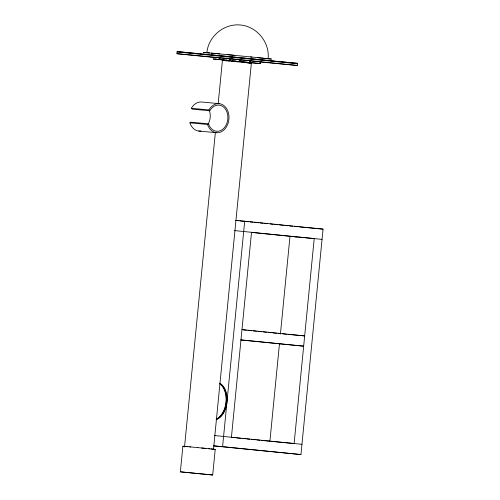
<?xml version="1.0" encoding="UTF-8"?>
<svg xmlns="http://www.w3.org/2000/svg" width="500" height="500" viewBox="0 0 500 500"><rect width="100%" height="100%" fill="white"/><g stroke="black" fill="none" stroke-linecap="round" stroke-linejoin="round"><path stroke-width="0.75" d="M214.587 57.506L176.944 53.706L177.156 51.569L297.481 63.331L297.275 65.462L259.3 61.9M210.956 448.938L215.212 449.381L212.7 475L180.369 471.838L182.881 446.219L187.944 446.681M184.519 447.006L215.35 132.606M218.162 103.881L222.425 60.406L226.9 60.812M176.944 53.706L231.975 58.869L232.181 56.731M213.525 449.062L251.356 63.231L247.613 62.844M213.506 445.794L222.587 446.644L244.694 221.206L323.056 229.119L300.95 454.562L213.894 445.938M231.431 437.188L251.525 232.244M269.906 441.25L279.494 343.431M280.413 334.119L290 236.3L314.212 238.575L294.119 443.519L271.419 441.388M206.856 52.75C208.356 36.325 224.075 23.3 240.5 25C256.944 26.506 269.837 42.337 268.119 58.738L267.75 58.731M200.994 130.981A14.588 11.156 -84.6 0 1 189.894 122.812L190.925 122.188L208.531 123.837A13.131 10.044 -84.6 0 0 223.269 128.837A13.131 10.044 -84.6 0 0 225.231 108.819A13.131 10.044 -84.6 0 0 209.812 110.769L192.206 109.119L191.319 108.3A14.588 11.156 -84.6 0 1 201.644 102.013L219.25 103.663M189.894 122.812L207.5 124.469L208.531 123.837M203.287 54.125L206.394 54.369M250.394 62.619L242.744 61.819M251.356 63.231L250.037 63.131M184.581 446.388L185.9 446.494M213.337 449.212L212.7 449.125M215.212 449.381L213.738 449.269M180.369 471.838L212.7 475M225.413 58.431L225.75 58.481M207.225 52.756L209.65 52.969M268.412 58.825L271.519 59.069L250.538 56.925M223.663 58.256L226.019 58.469M249.481 60.819L250.725 60.912L249.956 60.825M259.387 61.8L260.931 61.913L235.075 59.3M226.094 60.163L229.131 60.487M257.006 63.244L258.456 63.388M177.113 51.994L297.444 63.756L295.894 63.612M271.906 60.931L275.006 61.219M276.556 61.369L280.431 61.731M281.981 61.875L297.481 63.331M244.575 60.519L246.125 60.663M249.225 60.956L250.775 61.1M253.875 61.394L255.425 61.537M227.519 60.306L223.331 59.962L224.094 60.05M191.319 108.3L208.925 109.95A14.588 11.156 -84.6 0 1 226.056 107.781A14.588 11.156 -84.6 0 1 223.875 130.019A14.588 11.156 -84.6 0 1 207.5 124.469M198.794 131.044L216.406 132.7M235.613 220.35L244.694 221.206M299.6 226.919L323.056 229.119M234.606 230.6L322.05 239.369M300.106 237.306L301.619 237.45M282.725 333.862L286.506 334.219M288.025 334.363L304.669 335.925L241.981 329.594M214.513 435.544L301.956 444.312M211.369 53.106L251.988 57.056M219.906 53.931L203.456 52.413L206.731 52.775M211.2 54.812L271.356 60.775M229.394 58.794L230.581 58.906M244.237 60.319L246.012 60.487M247.5 62.394L246.462 62.3M257.144 63.256L257.538 63.294M258.312 63.375L257.925 63.338M250.619 62.7L260.769 63.619L213.119 58.963L223.787 60.075M225.787 60.7L229.419 61.05M186.637 446.55L190.744 446.944M227.031 54.612L234.869 55.375M235.95 59.425L213.287 57.256L214.625 57.406M238.969 59.812L241.062 60.019M249.4 60.862L250.781 60.994M239.144 59.869L240.669 60.019M232.294 60.794L235.781 61.131M241.588 61.794L242.856 61.913M228.588 60.963L232.45 61.344M231.956 61.288L235.781 61.662M189.769 446.844L197.812 447.631M234.65 59.387L235.894 59.506M239.513 59.775L240.869 59.906M229.194 58.888L230.681 59.037M234.294 59.394L235.681 59.525M236.681 61.312L238.106 61.456M246.65 62.312L247.725 62.413M235.656 61.65L243.056 62.381M197.662 447.606L205.931 448.425M201.594 448L209.5 448.781M239.575 59.787L241.044 59.931M244.412 60.263L245.912 60.412M229.056 58.831L231.062 59.025M223.956 58.362L225.456 58.513M242.438 62.325L246.244 62.7M257.3 57.6L268.119 58.738M177.156 51.569L198.669 53.744M200.2 53.9L204.044 54.288M231.975 58.869L297.275 65.462M218.9 57.85L220.3 57.994M218.431 57.894L219.969 58.05M223.812 58.438L226.112 58.669M229.188 58.981L230.725 59.138M234.562 59.525L236.1 59.681M239.175 59.988L240.712 60.144M226.337 60.281L227.537 60.406M245.312 62.613L248.8 62.956M236 220.5L238.325 220.731M239.875 220.888L248.412 221.75M249.963 221.906L253.069 222.225M254.619 222.381L258.5 222.769M260.05 222.925L263.15 223.244M264.706 223.4L267.806 223.713M270.138 223.944L273.238 224.262M274.788 224.419L277.894 224.731M279.444 224.887L283.325 225.281M284.875 225.438L287.981 225.75M289.531 225.906L292.638 226.219M294.188 226.375L298.069 226.769M251.287 232.394L291.631 236.469M294.731 236.781L296.413 236.95M243.306 329.9L246.4 330.213M247.95 330.369L251.819 330.756M253.369 330.913L256.462 331.225M258.012 331.381L261.881 331.775M263.431 331.931L266.525 332.244M268.075 332.4L271.169 332.713M272.719 332.869L276.588 333.263M278.131 333.419L280.456 333.65M240.975 339.837L303.663 346.169L240.756 339.988M231.969 437.413L235.069 437.731M236.619 437.887L240.5 438.275M242.05 438.431L245.156 438.75M246.706 438.906L249.812 439.219M251.363 439.375L255.244 439.769M256.794 439.925L259.9 440.238M261.45 440.394L269.981 441.256M222.587 446.644L300.95 454.562M208.4 448.681L212.356 449.075M225.9 58.513L223.494 58.256M249.181 63.012L249.913 63.094M222.425 60.406L223.238 60.5M182.881 446.219L183.787 446.325M208.925 109.95L209.812 110.769M209.513 110.869A13.131 10.044 -84.6 0 1 208.231 123.938M219.75 383.25A18.875 12.156 -84.2 0 1 226.944 402.238A18.875 12.156 -84.2 0 1 216.188 419.544M220 383.55A18.875 12.156 -84.2 0 1 226.612 402.206A18.875 12.156 -84.2 0 1 216.494 419.288M219.675 383.519A18.875 12.156 -84.2 0 1 226.287 402.175A18.875 12.156 -84.2 0 1 216.169 419.256M219.913 383.869A18.875 12.156 -84.2 0 1 225.963 402.137A18.875 12.156 -84.2 0 1 216.475 418.95M215.338 59.188L217.006 59.356L215.338 59.188"/></g></svg>
